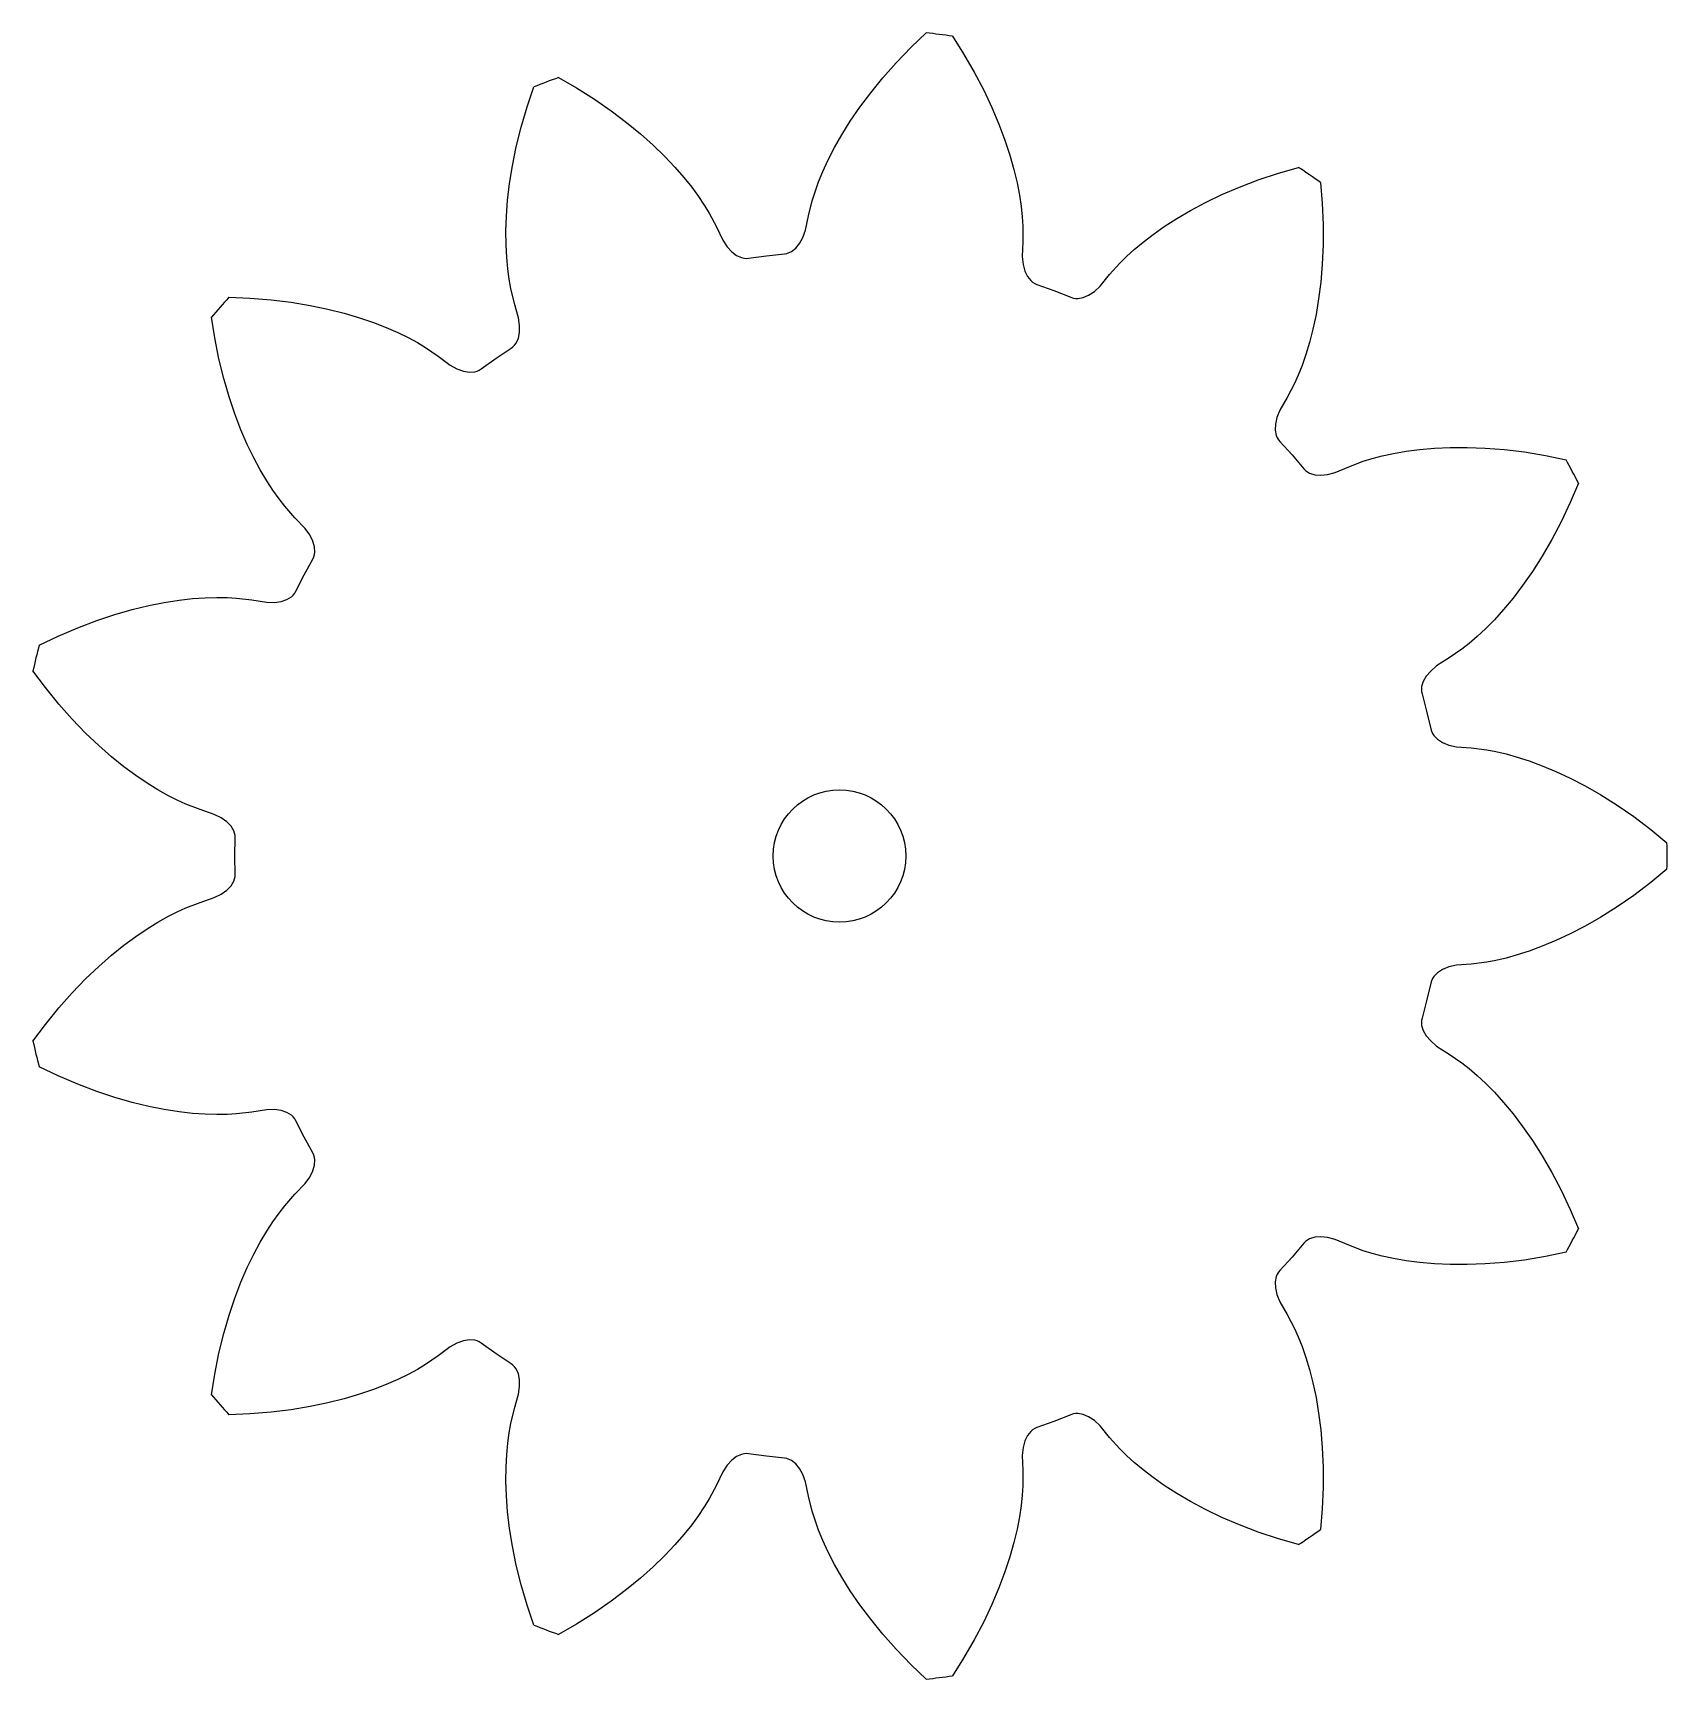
# Model space of a CAD drawing. Extents: x -18.3 to 18.7, y -18.6 to 18.6.
import ezdxf

# ---------------------------------------------------------------- set-up
doc = ezdxf.new("R2010")
doc.units = 0

msp = doc.modelspace()

# ---------------------------------------------------------------- linework, layer by layer
msp.add_circle((0, 0), 1.5)
msp.add_circle((0, 0), 1.5)
at = {"layer": 'layer0'}
for p, q in [((1.62, 18.321), (1.961, 18.647)), ((1.284, 17.972), (1.62, 18.321)), ((2.558, 18.575), (2.812, 18.176)), ((0.98, 17.629), (1.284, 17.972)), ((2.812, 18.176), (3.054, 17.757)), ((-6.367, 17.636), (-5.957, 17.401)), ((0.706, 17.292), (0.98, 17.629)), ((3.054, 17.757), (3.268, 17.351)), ((-7.08, 16.975), (-6.929, 17.423)), ((-5.957, 17.401), (-5.548, 17.143)), ((0.461, 16.964), (0.706, 17.292)), ((3.268, 17.351), (3.453, 16.959)), ((-7.215, 16.51), (-7.08, 16.975)), ((-5.548, 17.143), (-5.17, 16.882)), ((-5.17, 16.882), (-4.823, 16.621)), ((0.243, 16.645), (0.461, 16.964)), ((3.453, 16.959), (3.612, 16.581)), ((-7.325, 16.065), (-7.215, 16.51)), ((-4.823, 16.621), (-4.507, 16.361)), ((0.053, 16.341), (0.243, 16.645)), ((3.612, 16.581), (3.748, 16.22)), ((-7.411, 15.639), (-7.325, 16.065)), ((-4.507, 16.361), (-4.219, 16.103)), ((-4.219, 16.103), (-3.962, 15.853)), ((-0.255, 15.771), (-0.113, 16.048)), ((-0.113, 16.048), (0.053, 16.341)), ((3.748, 16.22), (3.859, 15.879)), ((-3.962, 15.853), (-3.731, 15.608)), ((-0.375, 15.511), (-0.255, 15.771)), ((3.859, 15.879), (3.95, 15.554)), ((-7.476, 15.235), (-7.411, 15.639)), ((-3.731, 15.608), (-3.527, 15.374)), ((-3.527, 15.374), (-3.348, 15.15)), ((-0.474, 15.27), (-0.375, 15.511)), ((3.95, 15.554), (4.022, 15.252)), ((9.06, 15.154), (9.489, 15.317)), ((9.489, 15.317), (9.948, 15.469)), ((9.948, 15.469), (10.402, 15.6)), ((-7.52, 14.851), (-7.476, 15.235)), ((-3.348, 15.15), (-3.195, 14.94)), ((-3.195, 14.94), (-3.063, 14.743)), ((-0.618, 14.846), (-0.554, 15.048)), ((-0.554, 15.048), (-0.474, 15.27)), ((4.022, 15.252), (4.076, 14.971)), ((4.076, 14.971), (4.114, 14.713)), ((8.291, 14.807), (8.661, 14.983)), ((8.661, 14.983), (9.06, 15.154)), ((10.897, 15.258), (10.936, 14.787)), ((-7.547, 14.494), (-7.52, 14.851)), ((-3.063, 14.743), (-2.953, 14.563)), ((-2.953, 14.563), (-2.789, 14.252)), ((-0.703, 14.506), (-0.618, 14.846)), ((4.114, 14.713), (4.139, 14.478)), ((7.641, 14.444), (7.95, 14.626)), ((7.95, 14.626), (8.291, 14.807)), ((10.936, 14.787), (10.957, 14.304)), ((-7.558, 14.157), (-7.547, 14.494)), ((-2.789, 14.252), (-2.644, 13.949)), ((-0.832, 14.009), (-0.771, 14.176)), ((-0.771, 14.176), (-0.703, 14.506)), ((4.139, 14.478), (4.153, 14.267)), ((4.153, 14.267), (4.154, 13.916)), ((7.104, 14.083), (7.358, 14.262)), ((7.358, 14.262), (7.641, 14.444)), ((10.957, 14.304), (10.957, 13.845)), ((-7.555, 13.846), (-7.558, 14.157)), ((-7.54, 13.56), (-7.555, 13.846)), ((-2.644, 13.949), (-2.545, 13.801)), ((-2.545, 13.801), (-2.44, 13.686)), ((-0.992, 13.767), (-0.906, 13.873)), ((-0.906, 13.873), (-0.832, 14.009)), ((4.154, 13.916), (4.141, 13.58)), ((6.677, 13.741), (6.877, 13.908)), ((6.877, 13.908), (7.104, 14.083)), ((10.957, 13.845), (10.939, 13.411)), ((-7.516, 13.301), (-7.54, 13.56)), ((-2.44, 13.686), (-2.331, 13.605)), ((-2.331, 13.605), (-2.221, 13.556)), ((-2.221, 13.556), (-2.166, 13.544)), ((-2.166, 13.544), (-2.112, 13.54)), ((-2.112, 13.54), (-2.059, 13.544)), ((-2.059, 13.544), (-1.651, 13.6)), ((-1.651, 13.6), (-1.243, 13.644)), ((-1.243, 13.644), (-1.19, 13.652)), ((-1.19, 13.652), (-1.138, 13.669)), ((-1.138, 13.669), (-1.088, 13.693)), ((-1.088, 13.693), (-0.992, 13.767)), ((4.141, 13.58), (4.16, 13.403)), ((6.118, 13.171), (6.352, 13.433)), ((6.352, 13.433), (6.502, 13.582)), ((6.502, 13.582), (6.677, 13.741)), ((-7.484, 13.067), (-7.516, 13.301)), ((-7.447, 12.858), (-7.484, 13.067)), ((4.16, 13.403), (4.2, 13.253)), ((4.2, 13.253), (4.258, 13.13)), ((4.258, 13.13), (4.333, 13.035)), ((5.905, 12.911), (6.118, 13.171)), ((10.939, 13.411), (10.904, 13.003)), ((-7.364, 12.517), (-7.447, 12.858)), ((4.333, 13.035), (4.376, 12.999)), ((4.376, 12.999), (4.422, 12.971)), ((4.422, 12.971), (4.472, 12.95)), ((4.472, 12.95), (4.858, 12.81)), ((4.858, 12.81), (5.24, 12.658)), ((5.519, 12.651), (5.645, 12.705)), ((5.645, 12.705), (5.774, 12.791)), ((5.774, 12.791), (5.905, 12.911)), ((10.904, 13.003), (10.856, 12.62)), ((-13.833, 12.657), (-13.361, 12.639)), ((-13.361, 12.639), (-12.879, 12.601)), ((-12.879, 12.601), (-12.423, 12.546)), ((-12.423, 12.546), (-11.995, 12.475)), ((-11.995, 12.475), (-11.594, 12.392)), ((-11.594, 12.392), (-11.22, 12.298)), ((-7.271, 12.194), (-7.364, 12.517)), ((5.24, 12.658), (5.291, 12.641)), ((5.291, 12.641), (5.345, 12.632)), ((5.345, 12.632), (5.401, 12.63)), ((5.401, 12.63), (5.519, 12.651)), ((10.856, 12.62), (10.796, 12.266)), ((-14.157, 11.74), (-14.232, 12.207)), ((-11.22, 12.298), (-10.876, 12.196)), ((-10.876, 12.196), (-10.557, 12.087)), ((-10.557, 12.087), (-10.268, 11.974)), ((-10.268, 11.974), (-10.005, 11.859)), ((-7.247, 12.018), (-7.271, 12.194)), ((-7.249, 11.863), (-7.247, 12.018)), ((10.726, 11.937), (10.649, 11.636)), ((10.796, 12.266), (10.726, 11.937)), ((-14.061, 11.266), (-14.157, 11.74)), ((-10.005, 11.859), (-9.771, 11.744)), ((-9.771, 11.744), (-9.564, 11.631)), ((-9.564, 11.631), (-9.382, 11.522)), ((-7.398, 11.535), (-7.36, 11.574)), ((-7.36, 11.574), (-7.327, 11.62)), ((-7.327, 11.62), (-7.276, 11.729)), ((-7.276, 11.729), (-7.249, 11.863)), ((10.649, 11.636), (10.566, 11.362)), ((-13.952, 10.82), (-14.061, 11.266)), ((-9.382, 11.522), (-9.093, 11.324)), ((-9.093, 11.324), (-8.823, 11.123)), ((-8.117, 11.036), (-7.782, 11.275)), ((-7.782, 11.275), (-7.441, 11.503)), ((-7.441, 11.503), (-7.398, 11.535)), ((10.566, 11.362), (10.48, 11.116)), ((-13.83, 10.404), (-13.952, 10.82)), ((-8.823, 11.123), (-8.668, 11.038)), ((-8.668, 11.038), (-8.521, 10.985)), ((-8.521, 10.985), (-8.387, 10.963)), ((-8.387, 10.963), (-8.266, 10.971)), ((-8.266, 10.971), (-8.212, 10.986)), ((-8.212, 10.986), (-8.162, 11.008)), ((-8.162, 11.008), (-8.117, 11.036)), ((10.393, 10.896), (10.307, 10.703)), ((10.48, 11.116), (10.393, 10.896)), ((10.307, 10.703), (10.145, 10.391)), ((-13.699, 10.016), (-13.83, 10.404)), ((9.978, 10.1), (9.912, 9.935)), ((10.145, 10.391), (9.978, 10.1)), ((-13.561, 9.655), (-13.699, 10.016)), ((9.877, 9.783), (9.872, 9.647)), ((9.912, 9.935), (9.877, 9.783)), ((-13.418, 9.326), (-13.561, 9.655)), ((-13.271, 9.023), (-13.418, 9.326)), ((9.872, 9.647), (9.894, 9.529)), ((9.894, 9.529), (9.916, 9.477)), ((9.916, 9.477), (9.943, 9.43)), ((9.943, 9.43), (9.977, 9.388)), ((9.977, 9.388), (10.255, 9.085)), ((-13.124, 8.749), (-13.271, 9.023)), ((10.255, 9.085), (10.523, 8.773)), ((11.867, 8.942), (12.069, 9.004)), ((12.069, 9.004), (12.298, 9.064)), ((12.298, 9.064), (12.552, 9.12)), ((12.552, 9.12), (12.835, 9.169)), ((12.835, 9.169), (13.143, 9.209)), ((13.143, 9.209), (13.478, 9.239)), ((13.478, 9.239), (13.837, 9.256)), ((13.837, 9.256), (14.223, 9.257)), ((14.223, 9.257), (14.632, 9.242)), ((14.632, 9.242), (15.065, 9.208)), ((15.065, 9.208), (15.52, 9.153)), ((15.52, 9.153), (15.998, 9.074)), ((15.998, 9.074), (16.46, 8.979)), ((-12.978, 8.503), (-13.124, 8.749)), ((10.523, 8.773), (10.56, 8.734)), ((10.56, 8.734), (10.603, 8.701)), ((10.603, 8.701), (10.652, 8.674)), ((10.652, 8.674), (10.767, 8.637)), ((10.767, 8.637), (10.902, 8.626)), ((10.902, 8.626), (11.057, 8.643)), ((11.057, 8.643), (11.229, 8.688)), ((11.229, 8.688), (11.538, 8.819)), ((11.538, 8.819), (11.867, 8.942)), ((-12.836, 8.285), (-12.978, 8.503)), ((-12.699, 8.092), (-12.836, 8.285)), ((16.74, 8.446), (16.556, 8.011)), ((-12.569, 7.925), (-12.699, 8.092)), ((-12.337, 7.661), (-12.569, 7.925)), ((16.556, 8.011), (16.349, 7.574)), ((-12.105, 7.418), (-12.337, 7.661)), ((16.349, 7.574), (16.136, 7.167)), ((-12.002, 7.274), (-12.105, 7.418)), ((-11.932, 7.135), (-12.002, 7.274)), ((-11.894, 7.004), (-11.932, 7.135)), ((16.136, 7.167), (15.918, 6.792)), ((-12.131, 6.367), (-11.934, 6.728)), ((-11.934, 6.728), (-11.911, 6.776)), ((-11.911, 6.776), (-11.896, 6.828)), ((-11.896, 6.828), (-11.887, 6.884)), ((-11.887, 6.884), (-11.894, 7.004)), ((15.918, 6.792), (15.698, 6.446)), ((-12.316, 6), (-12.131, 6.367)), ((15.698, 6.446), (15.477, 6.13)), ((-12.343, 5.953), (-12.316, 6)), ((15.477, 6.13), (15.26, 5.844)), ((-16.025, 5.585), (-15.65, 5.675)), ((-15.65, 5.675), (-15.298, 5.745)), ((-15.298, 5.745), (-14.965, 5.796)), ((-14.965, 5.796), (-14.656, 5.831)), ((-14.656, 5.831), (-14.37, 5.851)), ((-14.37, 5.851), (-14.11, 5.858)), ((-14.11, 5.858), (-13.873, 5.854)), ((-13.873, 5.854), (-13.662, 5.842)), ((-13.662, 5.842), (-13.314, 5.801)), ((-13.314, 5.801), (-12.982, 5.748)), ((-12.982, 5.748), (-12.804, 5.745)), ((-12.804, 5.745), (-12.65, 5.766)), ((-12.65, 5.766), (-12.521, 5.81)), ((-12.521, 5.81), (-12.418, 5.873)), ((-12.418, 5.873), (-12.377, 5.911)), ((-12.377, 5.911), (-12.343, 5.953)), ((15.26, 5.844), (15.045, 5.585)), ((-17.26, 5.172), (-16.83, 5.335)), ((-16.83, 5.335), (-16.419, 5.472)), ((-16.419, 5.472), (-16.025, 5.585)), ((14.837, 5.354), (14.636, 5.15)), ((15.045, 5.585), (14.837, 5.354)), ((-18.131, 4.779), (-17.704, 4.982)), ((-17.704, 4.982), (-17.26, 5.172)), ((14.446, 4.972), (14.267, 4.818)), ((14.636, 5.15), (14.446, 4.972)), ((13.812, 4.486), (13.529, 4.306)), ((14.101, 4.687), (13.812, 4.486)), ((14.267, 4.818), (14.101, 4.687)), ((-17.992, 3.816), (-18.275, 4.194)), ((13.394, 4.19), (13.293, 4.072)), ((13.529, 4.306), (13.394, 4.19)), ((-17.686, 3.441), (-17.992, 3.816)), ((13.189, 3.839), (13.184, 3.783)), ((13.184, 3.783), (13.187, 3.729)), ((13.224, 3.954), (13.189, 3.839)), ((13.293, 4.072), (13.224, 3.954)), ((-17.382, 3.097), (-17.686, 3.441)), ((13.187, 3.729), (13.198, 3.676)), ((13.198, 3.676), (13.302, 3.279)), ((-17.081, 2.785), (-17.382, 3.097)), ((13.302, 3.279), (13.394, 2.878)), ((-16.785, 2.502), (-17.081, 2.785)), ((13.394, 2.878), (13.409, 2.827)), ((13.409, 2.827), (13.432, 2.777)), ((13.432, 2.777), (13.463, 2.73)), ((13.463, 2.73), (13.547, 2.644)), ((13.547, 2.644), (13.662, 2.572)), ((-16.494, 2.247), (-16.785, 2.502)), ((-16.215, 2.022), (-16.494, 2.247)), ((13.662, 2.572), (13.807, 2.514)), ((13.807, 2.514), (13.98, 2.474)), ((13.98, 2.474), (14.315, 2.447)), ((14.315, 2.447), (14.663, 2.403)), ((14.663, 2.403), (14.871, 2.364)), ((14.871, 2.364), (15.102, 2.311)), ((15.102, 2.311), (15.353, 2.241)), ((15.353, 2.241), (15.626, 2.154)), ((-15.944, 1.822), (-16.215, 2.022)), ((15.626, 2.154), (15.917, 2.046)), ((15.917, 2.046), (16.228, 1.917)), ((16.228, 1.917), (16.553, 1.765)), ((-15.687, 1.648), (-15.944, 1.822)), ((-15.443, 1.498), (-15.687, 1.648)), ((-15.216, 1.37), (-15.443, 1.498)), ((16.553, 1.765), (16.896, 1.587)), ((16.896, 1.587), (17.251, 1.384)), ((-15.005, 1.264), (-15.216, 1.37)), ((-14.812, 1.176), (-15.005, 1.264)), ((-14.485, 1.05), (-14.812, 1.176)), ((17.251, 1.384), (17.618, 1.152)), ((17.618, 1.152), (17.996, 0.892)), ((-14.166, 0.943), (-14.485, 1.05)), ((-14.007, 0.863), (-14.166, 0.943)), ((-13.881, 0.773), (-14.007, 0.863)), ((-13.786, 0.675), (-13.881, 0.773)), ((17.996, 0.892), (18.382, 0.6)), ((-13.725, 0.571), (-13.786, 0.675)), ((-13.706, 0.518), (-13.725, 0.571)), ((-13.696, 0.465), (-13.706, 0.518)), ((-13.7, 0), (-13.694, 0.411)), ((-13.694, 0.411), (-13.696, 0.465)), ((18.382, 0.6), (18.748, 0.301)), ((-13.694, -0.411), (-13.7, 0)), ((18.748, -0.301), (18.382, -0.6)), ((-13.881, -0.773), (-13.786, -0.675)), ((-13.786, -0.675), (-13.725, -0.571)), ((-13.725, -0.571), (-13.706, -0.518)), ((-13.706, -0.518), (-13.696, -0.465)), ((-13.696, -0.465), (-13.694, -0.411)), ((18.382, -0.6), (17.996, -0.892)), ((-14.812, -1.176), (-14.485, -1.05)), ((-14.485, -1.05), (-14.166, -0.943)), ((-14.166, -0.943), (-14.007, -0.863)), ((-14.007, -0.863), (-13.881, -0.773)), ((17.996, -0.892), (17.618, -1.152)), ((-15.443, -1.498), (-15.216, -1.37)), ((-15.216, -1.37), (-15.005, -1.264)), ((-15.005, -1.264), (-14.812, -1.176)), ((17.251, -1.384), (16.896, -1.587)), ((17.618, -1.152), (17.251, -1.384)), ((-16.215, -2.022), (-15.944, -1.822)), ((-15.944, -1.822), (-15.687, -1.648)), ((-15.687, -1.648), (-15.443, -1.498)), ((16.553, -1.765), (16.228, -1.917)), ((16.896, -1.587), (16.553, -1.765)), ((-16.494, -2.247), (-16.215, -2.022)), ((15.626, -2.154), (15.353, -2.241)), ((15.917, -2.046), (15.626, -2.154)), ((16.228, -1.917), (15.917, -2.046)), ((-17.081, -2.785), (-16.785, -2.502)), ((-16.785, -2.502), (-16.494, -2.247)), ((13.662, -2.572), (13.547, -2.644)), ((13.807, -2.514), (13.662, -2.572)), ((13.98, -2.474), (13.807, -2.514)), ((14.315, -2.447), (13.98, -2.474)), ((14.663, -2.403), (14.315, -2.447)), ((14.871, -2.364), (14.663, -2.403)), ((15.102, -2.311), (14.871, -2.364)), ((15.353, -2.241), (15.102, -2.311)), ((-17.382, -3.097), (-17.081, -2.785)), ((13.394, -2.878), (13.302, -3.279)), ((13.409, -2.827), (13.394, -2.878)), ((13.432, -2.777), (13.409, -2.827)), ((13.463, -2.73), (13.432, -2.777)), ((13.547, -2.644), (13.463, -2.73)), ((-17.686, -3.441), (-17.382, -3.097)), ((13.302, -3.279), (13.198, -3.676)), ((-17.992, -3.816), (-17.686, -3.441)), ((13.187, -3.729), (13.184, -3.783)), ((13.198, -3.676), (13.187, -3.729)), ((-18.275, -4.194), (-17.992, -3.816)), ((13.184, -3.783), (13.189, -3.839)), ((13.189, -3.839), (13.224, -3.954)), ((13.224, -3.954), (13.293, -4.072)), ((13.293, -4.072), (13.394, -4.19)), ((13.394, -4.19), (13.529, -4.306)), ((13.529, -4.306), (13.812, -4.486)), ((-17.704, -4.982), (-18.131, -4.779)), ((13.812, -4.486), (14.101, -4.687)), ((14.101, -4.687), (14.267, -4.818)), ((14.267, -4.818), (14.446, -4.972)), ((-17.26, -5.172), (-17.704, -4.982)), ((-16.83, -5.335), (-17.26, -5.172)), ((14.446, -4.972), (14.636, -5.15)), ((14.636, -5.15), (14.837, -5.354)), ((-16.419, -5.472), (-16.83, -5.335)), ((-16.025, -5.585), (-16.419, -5.472)), ((-15.65, -5.675), (-16.025, -5.585)), ((14.837, -5.354), (15.045, -5.585)), ((15.045, -5.585), (15.26, -5.844)), ((-15.298, -5.745), (-15.65, -5.675)), ((-14.965, -5.796), (-15.298, -5.745)), ((-14.656, -5.831), (-14.965, -5.796)), ((-14.37, -5.851), (-14.656, -5.831)), ((-14.11, -5.858), (-14.37, -5.851)), ((-13.873, -5.854), (-14.11, -5.858)), ((-13.662, -5.842), (-13.873, -5.854)), ((-13.314, -5.801), (-13.662, -5.842)), ((-12.982, -5.748), (-13.314, -5.801)), ((-12.804, -5.745), (-12.982, -5.748)), ((-12.65, -5.766), (-12.804, -5.745)), ((-12.521, -5.81), (-12.65, -5.766)), ((-12.418, -5.873), (-12.521, -5.81)), ((-12.377, -5.911), (-12.418, -5.873)), ((-12.343, -5.953), (-12.377, -5.911)), ((-12.316, -6), (-12.343, -5.953)), ((15.26, -5.844), (15.477, -6.13)), ((-12.131, -6.367), (-12.316, -6)), ((15.477, -6.13), (15.698, -6.446)), ((-11.934, -6.728), (-12.131, -6.367)), ((15.698, -6.446), (15.918, -6.792)), ((-11.911, -6.776), (-11.934, -6.728)), ((-11.932, -7.135), (-11.894, -7.004)), ((-11.896, -6.828), (-11.911, -6.776)), ((-11.887, -6.884), (-11.896, -6.828)), ((-11.894, -7.004), (-11.887, -6.884)), ((15.918, -6.792), (16.136, -7.167)), ((-12.337, -7.661), (-12.105, -7.418)), ((-12.105, -7.418), (-12.002, -7.274)), ((-12.002, -7.274), (-11.932, -7.135)), ((16.136, -7.167), (16.349, -7.574)), ((-12.569, -7.925), (-12.337, -7.661)), ((16.349, -7.574), (16.556, -8.011)), ((-12.836, -8.285), (-12.699, -8.092)), ((-12.699, -8.092), (-12.569, -7.925)), ((16.556, -8.011), (16.74, -8.446)), ((-13.124, -8.749), (-12.978, -8.503)), ((-12.978, -8.503), (-12.836, -8.285)), ((-13.271, -9.023), (-13.124, -8.749)), ((10.523, -8.773), (10.255, -9.085)), ((10.56, -8.734), (10.523, -8.773)), ((10.603, -8.701), (10.56, -8.734)), ((10.652, -8.674), (10.603, -8.701)), ((10.767, -8.637), (10.652, -8.674)), ((10.902, -8.626), (10.767, -8.637)), ((11.057, -8.643), (10.902, -8.626)), ((11.229, -8.688), (11.057, -8.643)), ((11.538, -8.819), (11.229, -8.688)), ((11.867, -8.942), (11.538, -8.819)), ((12.069, -9.004), (11.867, -8.942)), ((-13.418, -9.326), (-13.271, -9.023)), ((10.255, -9.085), (9.977, -9.388)), ((12.298, -9.064), (12.069, -9.004)), ((12.552, -9.12), (12.298, -9.064)), ((12.835, -9.169), (12.552, -9.12)), ((13.143, -9.209), (12.835, -9.169)), ((13.478, -9.239), (13.143, -9.209)), ((13.837, -9.256), (13.478, -9.239)), ((14.223, -9.257), (13.837, -9.256)), ((14.632, -9.242), (14.223, -9.257)), ((15.065, -9.208), (14.632, -9.242)), ((15.52, -9.153), (15.065, -9.208)), ((15.998, -9.074), (15.52, -9.153)), ((16.46, -8.979), (15.998, -9.074)), ((-13.699, -10.016), (-13.561, -9.655)), ((-13.561, -9.655), (-13.418, -9.326)), ((9.894, -9.529), (9.872, -9.647)), ((9.872, -9.647), (9.877, -9.783)), ((9.916, -9.477), (9.894, -9.529)), ((9.943, -9.43), (9.916, -9.477)), ((9.977, -9.388), (9.943, -9.43)), ((-13.83, -10.404), (-13.699, -10.016)), ((9.877, -9.783), (9.912, -9.935)), ((9.912, -9.935), (9.978, -10.1)), ((-13.952, -10.82), (-13.83, -10.404)), ((9.978, -10.1), (10.145, -10.391)), ((10.145, -10.391), (10.307, -10.703)), ((10.307, -10.703), (10.393, -10.896)), ((-14.061, -11.266), (-13.952, -10.82)), ((-8.823, -11.123), (-9.093, -11.324)), ((-8.668, -11.038), (-8.823, -11.123)), ((-8.521, -10.985), (-8.668, -11.038)), ((-8.387, -10.963), (-8.521, -10.985)), ((-8.266, -10.971), (-8.387, -10.963)), ((-8.212, -10.986), (-8.266, -10.971)), ((-8.162, -11.008), (-8.212, -10.986)), ((-8.117, -11.036), (-8.162, -11.008)), ((-7.782, -11.275), (-8.117, -11.036)), ((10.393, -10.896), (10.48, -11.116)), ((10.48, -11.116), (10.566, -11.362)), ((-14.157, -11.74), (-14.061, -11.266)), ((-9.382, -11.522), (-9.564, -11.631)), ((-9.093, -11.324), (-9.382, -11.522)), ((-7.441, -11.503), (-7.782, -11.275)), ((-7.398, -11.535), (-7.441, -11.503)), ((-7.36, -11.574), (-7.398, -11.535)), ((10.566, -11.362), (10.649, -11.636)), ((-14.232, -12.207), (-14.157, -11.74)), ((-10.005, -11.859), (-10.268, -11.974)), ((-9.771, -11.744), (-10.005, -11.859)), ((-9.564, -11.631), (-9.771, -11.744)), ((-7.327, -11.62), (-7.36, -11.574)), ((-7.276, -11.729), (-7.327, -11.62)), ((-7.249, -11.863), (-7.276, -11.729)), ((-7.247, -12.018), (-7.249, -11.863)), ((10.649, -11.636), (10.726, -11.937)), ((-11.22, -12.298), (-11.594, -12.392)), ((-10.876, -12.196), (-11.22, -12.298)), ((-10.557, -12.087), (-10.876, -12.196)), ((-10.268, -11.974), (-10.557, -12.087)), ((-7.364, -12.517), (-7.271, -12.194)), ((-7.271, -12.194), (-7.247, -12.018)), ((10.726, -11.937), (10.796, -12.266)), ((10.796, -12.266), (10.856, -12.62)), ((-13.361, -12.639), (-13.833, -12.657)), ((-12.879, -12.601), (-13.361, -12.639)), ((-12.423, -12.546), (-12.879, -12.601)), ((-11.995, -12.475), (-12.423, -12.546)), ((-11.594, -12.392), (-11.995, -12.475)), ((-7.447, -12.858), (-7.364, -12.517)), ((5.24, -12.658), (4.858, -12.81)), ((5.291, -12.641), (5.24, -12.658)), ((5.345, -12.632), (5.291, -12.641)), ((5.401, -12.63), (5.345, -12.632)), ((5.519, -12.651), (5.401, -12.63)), ((5.645, -12.705), (5.519, -12.651)), ((10.856, -12.62), (10.904, -13.003)), ((-7.484, -13.067), (-7.447, -12.858)), ((4.333, -13.035), (4.258, -13.13)), ((4.376, -12.999), (4.333, -13.035)), ((4.422, -12.971), (4.376, -12.999)), ((4.472, -12.95), (4.422, -12.971)), ((4.858, -12.81), (4.472, -12.95)), ((5.774, -12.791), (5.645, -12.705)), ((5.905, -12.911), (5.774, -12.791)), ((6.118, -13.171), (5.905, -12.911)), ((10.904, -13.003), (10.939, -13.411)), ((-7.54, -13.56), (-7.516, -13.301)), ((-7.516, -13.301), (-7.484, -13.067)), ((4.16, -13.403), (4.141, -13.58)), ((4.2, -13.253), (4.16, -13.403)), ((4.258, -13.13), (4.2, -13.253)), ((6.352, -13.433), (6.118, -13.171)), ((10.939, -13.411), (10.957, -13.845)), ((-7.555, -13.846), (-7.54, -13.56)), ((-2.44, -13.686), (-2.545, -13.801)), ((-2.331, -13.605), (-2.44, -13.686)), ((-2.221, -13.556), (-2.331, -13.605)), ((-2.166, -13.544), (-2.221, -13.556)), ((-2.112, -13.54), (-2.166, -13.544)), ((-2.059, -13.544), (-2.112, -13.54)), ((-1.651, -13.6), (-2.059, -13.544)), ((-1.243, -13.644), (-1.651, -13.6)), ((-1.19, -13.652), (-1.243, -13.644)), ((-1.138, -13.669), (-1.19, -13.652)), ((-1.088, -13.693), (-1.138, -13.669)), ((-0.992, -13.767), (-1.088, -13.693)), ((-0.906, -13.873), (-0.992, -13.767)), ((4.141, -13.58), (4.154, -13.916)), ((6.502, -13.582), (6.352, -13.433)), ((6.677, -13.741), (6.502, -13.582)), ((6.877, -13.908), (6.677, -13.741)), ((-7.558, -14.157), (-7.555, -13.846)), ((-7.547, -14.494), (-7.558, -14.157)), ((-2.644, -13.949), (-2.789, -14.252)), ((-2.545, -13.801), (-2.644, -13.949)), ((-0.832, -14.009), (-0.906, -13.873)), ((-0.771, -14.176), (-0.832, -14.009)), ((4.154, -13.916), (4.153, -14.267)), ((7.104, -14.083), (6.877, -13.908)), ((7.358, -14.262), (7.104, -14.083)), ((10.957, -13.845), (10.957, -14.304)), ((-7.52, -14.851), (-7.547, -14.494)), ((-2.789, -14.252), (-2.953, -14.563)), ((-0.703, -14.506), (-0.771, -14.176)), ((-0.618, -14.846), (-0.703, -14.506)), ((4.139, -14.478), (4.114, -14.713)), ((4.153, -14.267), (4.139, -14.478)), ((7.641, -14.444), (7.358, -14.262)), ((7.95, -14.626), (7.641, -14.444)), ((10.957, -14.304), (10.936, -14.787)), ((-7.476, -15.235), (-7.52, -14.851)), ((-3.063, -14.743), (-3.195, -14.94)), ((-2.953, -14.563), (-3.063, -14.743)), ((-0.554, -15.048), (-0.618, -14.846)), ((4.114, -14.713), (4.076, -14.971)), ((8.291, -14.807), (7.95, -14.626)), ((8.661, -14.983), (8.291, -14.807)), ((10.936, -14.787), (10.897, -15.258)), ((-7.411, -15.639), (-7.476, -15.235)), ((-3.348, -15.15), (-3.527, -15.374)), ((-3.195, -14.94), (-3.348, -15.15)), ((-0.474, -15.27), (-0.554, -15.048)), ((-0.375, -15.511), (-0.474, -15.27)), ((4.022, -15.252), (3.95, -15.554)), ((4.076, -14.971), (4.022, -15.252)), ((9.06, -15.154), (8.661, -14.983)), ((9.489, -15.317), (9.06, -15.154)), ((-7.325, -16.065), (-7.411, -15.639)), ((-3.731, -15.608), (-3.962, -15.853)), ((-3.527, -15.374), (-3.731, -15.608)), ((-0.255, -15.771), (-0.375, -15.511)), ((3.95, -15.554), (3.859, -15.879)), ((9.948, -15.469), (9.489, -15.317)), ((10.402, -15.6), (9.948, -15.469)), ((-3.962, -15.853), (-4.219, -16.103)), ((-0.113, -16.048), (-0.255, -15.771)), ((3.859, -15.879), (3.748, -16.22)), ((-7.215, -16.51), (-7.325, -16.065)), ((-4.507, -16.361), (-4.823, -16.621)), ((-4.219, -16.103), (-4.507, -16.361)), ((0.053, -16.341), (-0.113, -16.048)), ((0.243, -16.645), (0.053, -16.341)), ((3.748, -16.22), (3.612, -16.581)), ((-7.08, -16.975), (-7.215, -16.51)), ((-4.823, -16.621), (-5.17, -16.882)), ((0.461, -16.964), (0.243, -16.645)), ((3.612, -16.581), (3.453, -16.959)), ((-6.929, -17.423), (-7.08, -16.975)), ((-5.548, -17.143), (-5.957, -17.401)), ((-5.17, -16.882), (-5.548, -17.143)), ((0.706, -17.292), (0.461, -16.964)), ((3.453, -16.959), (3.268, -17.351)), ((-5.957, -17.401), (-6.367, -17.636)), ((0.98, -17.629), (0.706, -17.292)), ((3.268, -17.351), (3.054, -17.757)), ((1.284, -17.972), (0.98, -17.629)), ((3.054, -17.757), (2.812, -18.176)), ((1.62, -18.321), (1.284, -17.972)), ((2.812, -18.176), (2.558, -18.575)), ((1.961, -18.647), (1.62, -18.321))]:
    msp.add_line(p, q, dxfattribs=at)
for start, end in [(82.1575, 83.9964), (109.8498, 111.6887), (54.4652, 56.3041), (137.5421, 139.381), (26.7728, 28.6118), (165.2344, 167.0733), (359.0805, 360.9195), (192.9267, 194.7656), (331.3882, 333.2272), (220.619, 222.4579), (303.6959, 305.5348), (248.3113, 250.1502), (276.0036, 277.8425)]:
    msp.add_arc((0, 0), 18.75, start, end, dxfattribs=at)
at = {"layer": 'layer1'}
for p, q in [((1.62, 18.321), (1.961, 18.647)), ((1.284, 17.972), (1.62, 18.321)), ((2.558, 18.575), (2.812, 18.176)), ((0.98, 17.629), (1.284, 17.972)), ((2.812, 18.176), (3.054, 17.757)), ((-6.367, 17.636), (-5.957, 17.401)), ((0.706, 17.292), (0.98, 17.629)), ((3.054, 17.757), (3.268, 17.351)), ((-7.08, 16.975), (-6.929, 17.423)), ((-5.957, 17.401), (-5.548, 17.143)), ((0.461, 16.964), (0.706, 17.292)), ((3.268, 17.351), (3.453, 16.959)), ((-7.215, 16.51), (-7.08, 16.975)), ((-5.548, 17.143), (-5.17, 16.882)), ((-5.17, 16.882), (-4.823, 16.621)), ((0.243, 16.645), (0.461, 16.964)), ((3.453, 16.959), (3.612, 16.581)), ((-7.325, 16.065), (-7.215, 16.51)), ((-4.823, 16.621), (-4.507, 16.361)), ((0.053, 16.341), (0.243, 16.645)), ((3.612, 16.581), (3.748, 16.22)), ((-7.411, 15.639), (-7.325, 16.065)), ((-4.507, 16.361), (-4.219, 16.103)), ((-4.219, 16.103), (-3.962, 15.853)), ((-0.255, 15.771), (-0.113, 16.048)), ((-0.113, 16.048), (0.053, 16.341)), ((3.748, 16.22), (3.859, 15.879)), ((-3.962, 15.853), (-3.731, 15.608)), ((-0.375, 15.511), (-0.255, 15.771)), ((3.859, 15.879), (3.95, 15.554)), ((-7.476, 15.235), (-7.411, 15.639)), ((-3.731, 15.608), (-3.527, 15.374)), ((-3.527, 15.374), (-3.348, 15.15)), ((-0.474, 15.27), (-0.375, 15.511)), ((3.95, 15.554), (4.022, 15.252)), ((9.06, 15.154), (9.489, 15.317)), ((9.489, 15.317), (9.948, 15.469)), ((9.948, 15.469), (10.402, 15.6)), ((-7.52, 14.851), (-7.476, 15.235)), ((-3.348, 15.15), (-3.195, 14.94)), ((-3.195, 14.94), (-3.063, 14.743)), ((-0.618, 14.846), (-0.554, 15.048)), ((-0.554, 15.048), (-0.474, 15.27)), ((4.022, 15.252), (4.076, 14.971)), ((4.076, 14.971), (4.114, 14.713)), ((8.291, 14.807), (8.661, 14.983)), ((8.661, 14.983), (9.06, 15.154)), ((10.897, 15.258), (10.936, 14.787)), ((-7.547, 14.494), (-7.52, 14.851)), ((-3.063, 14.743), (-2.953, 14.563)), ((-2.953, 14.563), (-2.789, 14.252)), ((-0.703, 14.506), (-0.618, 14.846)), ((4.114, 14.713), (4.139, 14.478)), ((7.641, 14.444), (7.95, 14.626)), ((7.95, 14.626), (8.291, 14.807)), ((10.936, 14.787), (10.957, 14.304)), ((-7.558, 14.157), (-7.547, 14.494)), ((-2.789, 14.252), (-2.644, 13.949)), ((-0.832, 14.009), (-0.771, 14.176)), ((-0.771, 14.176), (-0.703, 14.506)), ((4.139, 14.478), (4.153, 14.267)), ((4.153, 14.267), (4.154, 13.916)), ((7.104, 14.083), (7.358, 14.262)), ((7.358, 14.262), (7.641, 14.444)), ((10.957, 14.304), (10.957, 13.845)), ((-7.555, 13.846), (-7.558, 14.157)), ((-7.54, 13.56), (-7.555, 13.846)), ((-2.644, 13.949), (-2.545, 13.801)), ((-2.545, 13.801), (-2.44, 13.686)), ((-0.992, 13.767), (-0.906, 13.873)), ((-0.906, 13.873), (-0.832, 14.009)), ((4.154, 13.916), (4.141, 13.58)), ((6.677, 13.741), (6.877, 13.908)), ((6.877, 13.908), (7.104, 14.083)), ((10.957, 13.845), (10.939, 13.411)), ((-7.516, 13.301), (-7.54, 13.56)), ((-2.44, 13.686), (-2.331, 13.605)), ((-2.331, 13.605), (-2.221, 13.556)), ((-2.221, 13.556), (-2.166, 13.544)), ((-2.166, 13.544), (-2.112, 13.54)), ((-2.112, 13.54), (-2.059, 13.544)), ((-2.059, 13.544), (-1.651, 13.6)), ((-1.651, 13.6), (-1.243, 13.644)), ((-1.243, 13.644), (-1.19, 13.652)), ((-1.19, 13.652), (-1.138, 13.669)), ((-1.138, 13.669), (-1.088, 13.693)), ((-1.088, 13.693), (-0.992, 13.767)), ((4.141, 13.58), (4.16, 13.403)), ((6.118, 13.171), (6.352, 13.433)), ((6.352, 13.433), (6.502, 13.582)), ((6.502, 13.582), (6.677, 13.741)), ((-7.484, 13.067), (-7.516, 13.301)), ((-7.447, 12.858), (-7.484, 13.067)), ((4.16, 13.403), (4.2, 13.253)), ((4.2, 13.253), (4.258, 13.13)), ((4.258, 13.13), (4.333, 13.035)), ((5.905, 12.911), (6.118, 13.171)), ((10.939, 13.411), (10.904, 13.003)), ((-7.364, 12.517), (-7.447, 12.858)), ((4.333, 13.035), (4.376, 12.999)), ((4.376, 12.999), (4.422, 12.971)), ((4.422, 12.971), (4.472, 12.95)), ((4.472, 12.95), (4.858, 12.81)), ((4.858, 12.81), (5.24, 12.658)), ((5.519, 12.651), (5.645, 12.705)), ((5.645, 12.705), (5.774, 12.791)), ((5.774, 12.791), (5.905, 12.911)), ((10.904, 13.003), (10.856, 12.62)), ((-13.833, 12.657), (-13.361, 12.639)), ((-13.361, 12.639), (-12.879, 12.601)), ((-12.879, 12.601), (-12.423, 12.546)), ((-12.423, 12.546), (-11.995, 12.475)), ((-11.995, 12.475), (-11.594, 12.392)), ((-11.594, 12.392), (-11.22, 12.298)), ((-7.271, 12.194), (-7.364, 12.517)), ((5.24, 12.658), (5.291, 12.641)), ((5.291, 12.641), (5.345, 12.632)), ((5.345, 12.632), (5.401, 12.63)), ((5.401, 12.63), (5.519, 12.651)), ((10.856, 12.62), (10.796, 12.266)), ((-14.157, 11.74), (-14.232, 12.207)), ((-11.22, 12.298), (-10.876, 12.196)), ((-10.876, 12.196), (-10.557, 12.087)), ((-10.557, 12.087), (-10.268, 11.974)), ((-10.268, 11.974), (-10.005, 11.859)), ((-7.247, 12.018), (-7.271, 12.194)), ((-7.249, 11.863), (-7.247, 12.018)), ((10.726, 11.937), (10.649, 11.636)), ((10.796, 12.266), (10.726, 11.937)), ((-14.061, 11.266), (-14.157, 11.74)), ((-10.005, 11.859), (-9.771, 11.744)), ((-9.771, 11.744), (-9.564, 11.631)), ((-9.564, 11.631), (-9.382, 11.522)), ((-7.398, 11.535), (-7.36, 11.574)), ((-7.36, 11.574), (-7.327, 11.62)), ((-7.327, 11.62), (-7.276, 11.729)), ((-7.276, 11.729), (-7.249, 11.863)), ((10.649, 11.636), (10.566, 11.362)), ((-13.952, 10.82), (-14.061, 11.266)), ((-9.382, 11.522), (-9.093, 11.324)), ((-9.093, 11.324), (-8.823, 11.123)), ((-8.117, 11.036), (-7.782, 11.275)), ((-7.782, 11.275), (-7.441, 11.503)), ((-7.441, 11.503), (-7.398, 11.535)), ((10.566, 11.362), (10.48, 11.116)), ((-13.83, 10.404), (-13.952, 10.82)), ((-8.823, 11.123), (-8.668, 11.038)), ((-8.668, 11.038), (-8.521, 10.985)), ((-8.521, 10.985), (-8.387, 10.963)), ((-8.387, 10.963), (-8.266, 10.971)), ((-8.266, 10.971), (-8.212, 10.986)), ((-8.212, 10.986), (-8.162, 11.008)), ((-8.162, 11.008), (-8.117, 11.036)), ((10.393, 10.896), (10.307, 10.703)), ((10.48, 11.116), (10.393, 10.896)), ((10.307, 10.703), (10.145, 10.391)), ((-13.699, 10.016), (-13.83, 10.404)), ((9.978, 10.1), (9.912, 9.935)), ((10.145, 10.391), (9.978, 10.1)), ((-13.561, 9.655), (-13.699, 10.016)), ((9.877, 9.783), (9.872, 9.647)), ((9.912, 9.935), (9.877, 9.783)), ((-13.418, 9.326), (-13.561, 9.655)), ((-13.271, 9.023), (-13.418, 9.326)), ((9.872, 9.647), (9.894, 9.529)), ((9.894, 9.529), (9.916, 9.477)), ((9.916, 9.477), (9.943, 9.43)), ((9.943, 9.43), (9.977, 9.388)), ((9.977, 9.388), (10.255, 9.085)), ((-13.124, 8.749), (-13.271, 9.023)), ((10.255, 9.085), (10.523, 8.773)), ((11.867, 8.942), (12.069, 9.004)), ((12.069, 9.004), (12.298, 9.064)), ((12.298, 9.064), (12.552, 9.12)), ((12.552, 9.12), (12.835, 9.169)), ((12.835, 9.169), (13.143, 9.209)), ((13.143, 9.209), (13.478, 9.239)), ((13.478, 9.239), (13.837, 9.256)), ((13.837, 9.256), (14.223, 9.257)), ((14.223, 9.257), (14.632, 9.242)), ((14.632, 9.242), (15.065, 9.208)), ((15.065, 9.208), (15.52, 9.153)), ((15.52, 9.153), (15.998, 9.074)), ((15.998, 9.074), (16.46, 8.979)), ((-12.978, 8.503), (-13.124, 8.749)), ((10.523, 8.773), (10.56, 8.734)), ((10.56, 8.734), (10.603, 8.701)), ((10.603, 8.701), (10.652, 8.674)), ((10.652, 8.674), (10.767, 8.637)), ((10.767, 8.637), (10.902, 8.626)), ((10.902, 8.626), (11.057, 8.643)), ((11.057, 8.643), (11.229, 8.688)), ((11.229, 8.688), (11.538, 8.819)), ((11.538, 8.819), (11.867, 8.942)), ((-12.836, 8.285), (-12.978, 8.503)), ((-12.699, 8.092), (-12.836, 8.285)), ((16.74, 8.446), (16.556, 8.011)), ((-12.569, 7.925), (-12.699, 8.092)), ((-12.337, 7.661), (-12.569, 7.925)), ((16.556, 8.011), (16.349, 7.574)), ((-12.105, 7.418), (-12.337, 7.661)), ((16.349, 7.574), (16.136, 7.167)), ((-12.002, 7.274), (-12.105, 7.418)), ((-11.932, 7.135), (-12.002, 7.274)), ((-11.894, 7.004), (-11.932, 7.135)), ((16.136, 7.167), (15.918, 6.792)), ((-12.131, 6.367), (-11.934, 6.728)), ((-11.934, 6.728), (-11.911, 6.776)), ((-11.911, 6.776), (-11.896, 6.828)), ((-11.896, 6.828), (-11.887, 6.884)), ((-11.887, 6.884), (-11.894, 7.004)), ((15.918, 6.792), (15.698, 6.446)), ((-12.316, 6), (-12.131, 6.367)), ((15.698, 6.446), (15.477, 6.13)), ((-12.343, 5.953), (-12.316, 6)), ((15.477, 6.13), (15.26, 5.844)), ((-16.025, 5.585), (-15.65, 5.675)), ((-15.65, 5.675), (-15.298, 5.745)), ((-15.298, 5.745), (-14.965, 5.796)), ((-14.965, 5.796), (-14.656, 5.831)), ((-14.656, 5.831), (-14.37, 5.851)), ((-14.37, 5.851), (-14.11, 5.858)), ((-14.11, 5.858), (-13.873, 5.854)), ((-13.873, 5.854), (-13.662, 5.842)), ((-13.662, 5.842), (-13.314, 5.801)), ((-13.314, 5.801), (-12.982, 5.748)), ((-12.982, 5.748), (-12.804, 5.745)), ((-12.804, 5.745), (-12.65, 5.766)), ((-12.65, 5.766), (-12.521, 5.81)), ((-12.521, 5.81), (-12.418, 5.873)), ((-12.418, 5.873), (-12.377, 5.911)), ((-12.377, 5.911), (-12.343, 5.953)), ((15.26, 5.844), (15.045, 5.585)), ((-17.26, 5.172), (-16.83, 5.335)), ((-16.83, 5.335), (-16.419, 5.472)), ((-16.419, 5.472), (-16.025, 5.585)), ((14.837, 5.354), (14.636, 5.15)), ((15.045, 5.585), (14.837, 5.354)), ((-18.131, 4.779), (-17.704, 4.982)), ((-17.704, 4.982), (-17.26, 5.172)), ((14.446, 4.972), (14.267, 4.818)), ((14.636, 5.15), (14.446, 4.972)), ((13.812, 4.486), (13.529, 4.306)), ((14.101, 4.687), (13.812, 4.486)), ((14.267, 4.818), (14.101, 4.687)), ((-17.992, 3.816), (-18.275, 4.194)), ((13.394, 4.19), (13.293, 4.072)), ((13.529, 4.306), (13.394, 4.19)), ((-17.686, 3.441), (-17.992, 3.816)), ((13.189, 3.839), (13.184, 3.783)), ((13.184, 3.783), (13.187, 3.729)), ((13.224, 3.954), (13.189, 3.839)), ((13.293, 4.072), (13.224, 3.954)), ((-17.382, 3.097), (-17.686, 3.441)), ((13.187, 3.729), (13.198, 3.676)), ((13.198, 3.676), (13.302, 3.279)), ((-17.081, 2.785), (-17.382, 3.097)), ((13.302, 3.279), (13.394, 2.878)), ((-16.785, 2.502), (-17.081, 2.785)), ((13.394, 2.878), (13.409, 2.827)), ((13.409, 2.827), (13.432, 2.777)), ((13.432, 2.777), (13.463, 2.73)), ((13.463, 2.73), (13.547, 2.644)), ((13.547, 2.644), (13.662, 2.572)), ((-16.494, 2.247), (-16.785, 2.502)), ((-16.215, 2.022), (-16.494, 2.247)), ((13.662, 2.572), (13.807, 2.514)), ((13.807, 2.514), (13.98, 2.474)), ((13.98, 2.474), (14.315, 2.447)), ((14.315, 2.447), (14.663, 2.403)), ((14.663, 2.403), (14.871, 2.364)), ((14.871, 2.364), (15.102, 2.311)), ((15.102, 2.311), (15.353, 2.241)), ((15.353, 2.241), (15.626, 2.154)), ((-15.944, 1.822), (-16.215, 2.022)), ((15.626, 2.154), (15.917, 2.046)), ((15.917, 2.046), (16.228, 1.917)), ((16.228, 1.917), (16.553, 1.765)), ((-15.687, 1.648), (-15.944, 1.822)), ((-15.443, 1.498), (-15.687, 1.648)), ((-15.216, 1.37), (-15.443, 1.498)), ((16.553, 1.765), (16.896, 1.587)), ((16.896, 1.587), (17.251, 1.384)), ((-15.005, 1.264), (-15.216, 1.37)), ((-14.812, 1.176), (-15.005, 1.264)), ((-14.485, 1.05), (-14.812, 1.176)), ((17.251, 1.384), (17.618, 1.152)), ((17.618, 1.152), (17.996, 0.892)), ((-14.166, 0.943), (-14.485, 1.05)), ((-14.007, 0.863), (-14.166, 0.943)), ((-13.881, 0.773), (-14.007, 0.863)), ((-13.786, 0.675), (-13.881, 0.773)), ((17.996, 0.892), (18.382, 0.6)), ((-13.725, 0.571), (-13.786, 0.675)), ((-13.706, 0.518), (-13.725, 0.571)), ((-13.696, 0.465), (-13.706, 0.518)), ((-13.7, 0), (-13.694, 0.411)), ((-13.694, 0.411), (-13.696, 0.465)), ((18.382, 0.6), (18.748, 0.301)), ((-13.694, -0.411), (-13.7, 0)), ((18.748, -0.301), (18.382, -0.6)), ((-13.881, -0.773), (-13.786, -0.675)), ((-13.786, -0.675), (-13.725, -0.571)), ((-13.725, -0.571), (-13.706, -0.518)), ((-13.706, -0.518), (-13.696, -0.465)), ((-13.696, -0.465), (-13.694, -0.411)), ((18.382, -0.6), (17.996, -0.892)), ((-14.812, -1.176), (-14.485, -1.05)), ((-14.485, -1.05), (-14.166, -0.943)), ((-14.166, -0.943), (-14.007, -0.863)), ((-14.007, -0.863), (-13.881, -0.773)), ((17.996, -0.892), (17.618, -1.152)), ((-15.443, -1.498), (-15.216, -1.37)), ((-15.216, -1.37), (-15.005, -1.264)), ((-15.005, -1.264), (-14.812, -1.176)), ((17.251, -1.384), (16.896, -1.587)), ((17.618, -1.152), (17.251, -1.384)), ((-16.215, -2.022), (-15.944, -1.822)), ((-15.944, -1.822), (-15.687, -1.648)), ((-15.687, -1.648), (-15.443, -1.498)), ((16.553, -1.765), (16.228, -1.917)), ((16.896, -1.587), (16.553, -1.765)), ((-16.494, -2.247), (-16.215, -2.022)), ((15.626, -2.154), (15.353, -2.241)), ((15.917, -2.046), (15.626, -2.154)), ((16.228, -1.917), (15.917, -2.046)), ((-17.081, -2.785), (-16.785, -2.502)), ((-16.785, -2.502), (-16.494, -2.247)), ((13.662, -2.572), (13.547, -2.644)), ((13.807, -2.514), (13.662, -2.572)), ((13.98, -2.474), (13.807, -2.514)), ((14.315, -2.447), (13.98, -2.474)), ((14.663, -2.403), (14.315, -2.447)), ((14.871, -2.364), (14.663, -2.403)), ((15.102, -2.311), (14.871, -2.364)), ((15.353, -2.241), (15.102, -2.311)), ((-17.382, -3.097), (-17.081, -2.785)), ((13.394, -2.878), (13.302, -3.279)), ((13.409, -2.827), (13.394, -2.878)), ((13.432, -2.777), (13.409, -2.827)), ((13.463, -2.73), (13.432, -2.777)), ((13.547, -2.644), (13.463, -2.73)), ((-17.686, -3.441), (-17.382, -3.097)), ((13.302, -3.279), (13.198, -3.676)), ((-17.992, -3.816), (-17.686, -3.441)), ((13.187, -3.729), (13.184, -3.783)), ((13.198, -3.676), (13.187, -3.729)), ((-18.275, -4.194), (-17.992, -3.816)), ((13.184, -3.783), (13.189, -3.839)), ((13.189, -3.839), (13.224, -3.954)), ((13.224, -3.954), (13.293, -4.072)), ((13.293, -4.072), (13.394, -4.19)), ((13.394, -4.19), (13.529, -4.306)), ((13.529, -4.306), (13.812, -4.486)), ((-17.704, -4.982), (-18.131, -4.779)), ((13.812, -4.486), (14.101, -4.687)), ((14.101, -4.687), (14.267, -4.818)), ((14.267, -4.818), (14.446, -4.972)), ((-17.26, -5.172), (-17.704, -4.982)), ((-16.83, -5.335), (-17.26, -5.172)), ((14.446, -4.972), (14.636, -5.15)), ((14.636, -5.15), (14.837, -5.354)), ((-16.419, -5.472), (-16.83, -5.335)), ((-16.025, -5.585), (-16.419, -5.472)), ((-15.65, -5.675), (-16.025, -5.585)), ((14.837, -5.354), (15.045, -5.585)), ((15.045, -5.585), (15.26, -5.844)), ((-15.298, -5.745), (-15.65, -5.675)), ((-14.965, -5.796), (-15.298, -5.745)), ((-14.656, -5.831), (-14.965, -5.796)), ((-14.37, -5.851), (-14.656, -5.831)), ((-14.11, -5.858), (-14.37, -5.851)), ((-13.873, -5.854), (-14.11, -5.858)), ((-13.662, -5.842), (-13.873, -5.854)), ((-13.314, -5.801), (-13.662, -5.842)), ((-12.982, -5.748), (-13.314, -5.801)), ((-12.804, -5.745), (-12.982, -5.748)), ((-12.65, -5.766), (-12.804, -5.745)), ((-12.521, -5.81), (-12.65, -5.766)), ((-12.418, -5.873), (-12.521, -5.81)), ((-12.377, -5.911), (-12.418, -5.873)), ((-12.343, -5.953), (-12.377, -5.911)), ((-12.316, -6), (-12.343, -5.953)), ((15.26, -5.844), (15.477, -6.13)), ((-12.131, -6.367), (-12.316, -6)), ((15.477, -6.13), (15.698, -6.446)), ((-11.934, -6.728), (-12.131, -6.367)), ((15.698, -6.446), (15.918, -6.792)), ((-11.911, -6.776), (-11.934, -6.728)), ((-11.932, -7.135), (-11.894, -7.004)), ((-11.896, -6.828), (-11.911, -6.776)), ((-11.887, -6.884), (-11.896, -6.828)), ((-11.894, -7.004), (-11.887, -6.884)), ((15.918, -6.792), (16.136, -7.167)), ((-12.337, -7.661), (-12.105, -7.418)), ((-12.105, -7.418), (-12.002, -7.274)), ((-12.002, -7.274), (-11.932, -7.135)), ((16.136, -7.167), (16.349, -7.574)), ((-12.569, -7.925), (-12.337, -7.661)), ((16.349, -7.574), (16.556, -8.011)), ((-12.836, -8.285), (-12.699, -8.092)), ((-12.699, -8.092), (-12.569, -7.925)), ((16.556, -8.011), (16.74, -8.446)), ((-13.124, -8.749), (-12.978, -8.503)), ((-12.978, -8.503), (-12.836, -8.285)), ((-13.271, -9.023), (-13.124, -8.749)), ((10.523, -8.773), (10.255, -9.085)), ((10.56, -8.734), (10.523, -8.773)), ((10.603, -8.701), (10.56, -8.734)), ((10.652, -8.674), (10.603, -8.701)), ((10.767, -8.637), (10.652, -8.674)), ((10.902, -8.626), (10.767, -8.637)), ((11.057, -8.643), (10.902, -8.626)), ((11.229, -8.688), (11.057, -8.643)), ((11.538, -8.819), (11.229, -8.688)), ((11.867, -8.942), (11.538, -8.819)), ((12.069, -9.004), (11.867, -8.942)), ((-13.418, -9.326), (-13.271, -9.023)), ((10.255, -9.085), (9.977, -9.388)), ((12.298, -9.064), (12.069, -9.004)), ((12.552, -9.12), (12.298, -9.064)), ((12.835, -9.169), (12.552, -9.12)), ((13.143, -9.209), (12.835, -9.169)), ((13.478, -9.239), (13.143, -9.209)), ((13.837, -9.256), (13.478, -9.239)), ((14.223, -9.257), (13.837, -9.256)), ((14.632, -9.242), (14.223, -9.257)), ((15.065, -9.208), (14.632, -9.242)), ((15.52, -9.153), (15.065, -9.208)), ((15.998, -9.074), (15.52, -9.153)), ((16.46, -8.979), (15.998, -9.074)), ((-13.699, -10.016), (-13.561, -9.655)), ((-13.561, -9.655), (-13.418, -9.326)), ((9.894, -9.529), (9.872, -9.647)), ((9.872, -9.647), (9.877, -9.783)), ((9.916, -9.477), (9.894, -9.529)), ((9.943, -9.43), (9.916, -9.477)), ((9.977, -9.388), (9.943, -9.43)), ((-13.83, -10.404), (-13.699, -10.016)), ((9.877, -9.783), (9.912, -9.935)), ((9.912, -9.935), (9.978, -10.1)), ((-13.952, -10.82), (-13.83, -10.404)), ((9.978, -10.1), (10.145, -10.391)), ((10.145, -10.391), (10.307, -10.703)), ((10.307, -10.703), (10.393, -10.896)), ((-14.061, -11.266), (-13.952, -10.82)), ((-8.823, -11.123), (-9.093, -11.324)), ((-8.668, -11.038), (-8.823, -11.123)), ((-8.521, -10.985), (-8.668, -11.038)), ((-8.387, -10.963), (-8.521, -10.985)), ((-8.266, -10.971), (-8.387, -10.963)), ((-8.212, -10.986), (-8.266, -10.971)), ((-8.162, -11.008), (-8.212, -10.986)), ((-8.117, -11.036), (-8.162, -11.008)), ((-7.782, -11.275), (-8.117, -11.036)), ((10.393, -10.896), (10.48, -11.116)), ((10.48, -11.116), (10.566, -11.362)), ((-14.157, -11.74), (-14.061, -11.266)), ((-9.382, -11.522), (-9.564, -11.631)), ((-9.093, -11.324), (-9.382, -11.522)), ((-7.441, -11.503), (-7.782, -11.275)), ((-7.398, -11.535), (-7.441, -11.503)), ((-7.36, -11.574), (-7.398, -11.535)), ((10.566, -11.362), (10.649, -11.636)), ((-14.232, -12.207), (-14.157, -11.74)), ((-10.005, -11.859), (-10.268, -11.974)), ((-9.771, -11.744), (-10.005, -11.859)), ((-9.564, -11.631), (-9.771, -11.744)), ((-7.327, -11.62), (-7.36, -11.574)), ((-7.276, -11.729), (-7.327, -11.62)), ((-7.249, -11.863), (-7.276, -11.729)), ((-7.247, -12.018), (-7.249, -11.863)), ((10.649, -11.636), (10.726, -11.937)), ((-11.22, -12.298), (-11.594, -12.392)), ((-10.876, -12.196), (-11.22, -12.298)), ((-10.557, -12.087), (-10.876, -12.196)), ((-10.268, -11.974), (-10.557, -12.087)), ((-7.364, -12.517), (-7.271, -12.194)), ((-7.271, -12.194), (-7.247, -12.018)), ((10.726, -11.937), (10.796, -12.266)), ((10.796, -12.266), (10.856, -12.62)), ((-13.361, -12.639), (-13.833, -12.657)), ((-12.879, -12.601), (-13.361, -12.639)), ((-12.423, -12.546), (-12.879, -12.601)), ((-11.995, -12.475), (-12.423, -12.546)), ((-11.594, -12.392), (-11.995, -12.475)), ((-7.447, -12.858), (-7.364, -12.517)), ((5.24, -12.658), (4.858, -12.81)), ((5.291, -12.641), (5.24, -12.658)), ((5.345, -12.632), (5.291, -12.641)), ((5.401, -12.63), (5.345, -12.632)), ((5.519, -12.651), (5.401, -12.63)), ((5.645, -12.705), (5.519, -12.651)), ((10.856, -12.62), (10.904, -13.003)), ((-7.484, -13.067), (-7.447, -12.858)), ((4.333, -13.035), (4.258, -13.13)), ((4.376, -12.999), (4.333, -13.035)), ((4.422, -12.971), (4.376, -12.999)), ((4.472, -12.95), (4.422, -12.971)), ((4.858, -12.81), (4.472, -12.95)), ((5.774, -12.791), (5.645, -12.705)), ((5.905, -12.911), (5.774, -12.791)), ((6.118, -13.171), (5.905, -12.911)), ((10.904, -13.003), (10.939, -13.411)), ((-7.54, -13.56), (-7.516, -13.301)), ((-7.516, -13.301), (-7.484, -13.067)), ((4.16, -13.403), (4.141, -13.58)), ((4.2, -13.253), (4.16, -13.403)), ((4.258, -13.13), (4.2, -13.253)), ((6.352, -13.433), (6.118, -13.171)), ((10.939, -13.411), (10.957, -13.845)), ((-7.555, -13.846), (-7.54, -13.56)), ((-2.44, -13.686), (-2.545, -13.801)), ((-2.331, -13.605), (-2.44, -13.686)), ((-2.221, -13.556), (-2.331, -13.605)), ((-2.166, -13.544), (-2.221, -13.556)), ((-2.112, -13.54), (-2.166, -13.544)), ((-2.059, -13.544), (-2.112, -13.54)), ((-1.651, -13.6), (-2.059, -13.544)), ((-1.243, -13.644), (-1.651, -13.6)), ((-1.19, -13.652), (-1.243, -13.644)), ((-1.138, -13.669), (-1.19, -13.652)), ((-1.088, -13.693), (-1.138, -13.669)), ((-0.992, -13.767), (-1.088, -13.693)), ((-0.906, -13.873), (-0.992, -13.767)), ((4.141, -13.58), (4.154, -13.916)), ((6.502, -13.582), (6.352, -13.433)), ((6.677, -13.741), (6.502, -13.582)), ((6.877, -13.908), (6.677, -13.741)), ((-7.558, -14.157), (-7.555, -13.846)), ((-7.547, -14.494), (-7.558, -14.157)), ((-2.644, -13.949), (-2.789, -14.252)), ((-2.545, -13.801), (-2.644, -13.949)), ((-0.832, -14.009), (-0.906, -13.873)), ((-0.771, -14.176), (-0.832, -14.009)), ((4.154, -13.916), (4.153, -14.267)), ((7.104, -14.083), (6.877, -13.908)), ((7.358, -14.262), (7.104, -14.083)), ((10.957, -13.845), (10.957, -14.304)), ((-7.52, -14.851), (-7.547, -14.494)), ((-2.789, -14.252), (-2.953, -14.563)), ((-0.703, -14.506), (-0.771, -14.176)), ((-0.618, -14.846), (-0.703, -14.506)), ((4.139, -14.478), (4.114, -14.713)), ((4.153, -14.267), (4.139, -14.478)), ((7.641, -14.444), (7.358, -14.262)), ((7.95, -14.626), (7.641, -14.444)), ((10.957, -14.304), (10.936, -14.787)), ((-7.476, -15.235), (-7.52, -14.851)), ((-3.063, -14.743), (-3.195, -14.94)), ((-2.953, -14.563), (-3.063, -14.743)), ((-0.554, -15.048), (-0.618, -14.846)), ((4.114, -14.713), (4.076, -14.971)), ((8.291, -14.807), (7.95, -14.626)), ((8.661, -14.983), (8.291, -14.807)), ((10.936, -14.787), (10.897, -15.258)), ((-7.411, -15.639), (-7.476, -15.235)), ((-3.348, -15.15), (-3.527, -15.374)), ((-3.195, -14.94), (-3.348, -15.15)), ((-0.474, -15.27), (-0.554, -15.048)), ((-0.375, -15.511), (-0.474, -15.27)), ((4.022, -15.252), (3.95, -15.554)), ((4.076, -14.971), (4.022, -15.252)), ((9.06, -15.154), (8.661, -14.983)), ((9.489, -15.317), (9.06, -15.154)), ((-7.325, -16.065), (-7.411, -15.639)), ((-3.731, -15.608), (-3.962, -15.853)), ((-3.527, -15.374), (-3.731, -15.608)), ((-0.255, -15.771), (-0.375, -15.511)), ((3.95, -15.554), (3.859, -15.879)), ((9.948, -15.469), (9.489, -15.317)), ((10.402, -15.6), (9.948, -15.469)), ((-3.962, -15.853), (-4.219, -16.103)), ((-0.113, -16.048), (-0.255, -15.771)), ((3.859, -15.879), (3.748, -16.22)), ((-7.215, -16.51), (-7.325, -16.065)), ((-4.507, -16.361), (-4.823, -16.621)), ((-4.219, -16.103), (-4.507, -16.361)), ((0.053, -16.341), (-0.113, -16.048)), ((0.243, -16.645), (0.053, -16.341)), ((3.748, -16.22), (3.612, -16.581)), ((-7.08, -16.975), (-7.215, -16.51)), ((-4.823, -16.621), (-5.17, -16.882)), ((0.461, -16.964), (0.243, -16.645)), ((3.612, -16.581), (3.453, -16.959)), ((-6.929, -17.423), (-7.08, -16.975)), ((-5.548, -17.143), (-5.957, -17.401)), ((-5.17, -16.882), (-5.548, -17.143)), ((0.706, -17.292), (0.461, -16.964)), ((3.453, -16.959), (3.268, -17.351)), ((-5.957, -17.401), (-6.367, -17.636)), ((0.98, -17.629), (0.706, -17.292)), ((3.268, -17.351), (3.054, -17.757)), ((1.284, -17.972), (0.98, -17.629)), ((3.054, -17.757), (2.812, -18.176)), ((1.62, -18.321), (1.284, -17.972)), ((2.812, -18.176), (2.558, -18.575)), ((1.961, -18.647), (1.62, -18.321))]:
    msp.add_line(p, q, dxfattribs=at)
for start, end in [(82.1575, 83.9964), (109.8498, 111.6887), (54.4652, 56.3041), (137.5421, 139.381), (26.7728, 28.6118), (165.2344, 167.0733), (359.0805, 360.9195), (192.9267, 194.7656), (331.3882, 333.2272), (220.619, 222.4579), (303.6959, 305.5348), (248.3113, 250.1502), (276.0036, 277.8425)]:
    msp.add_arc((0, 0), 18.75, start, end, dxfattribs=at)

doc.saveas('drawing.dxf')
